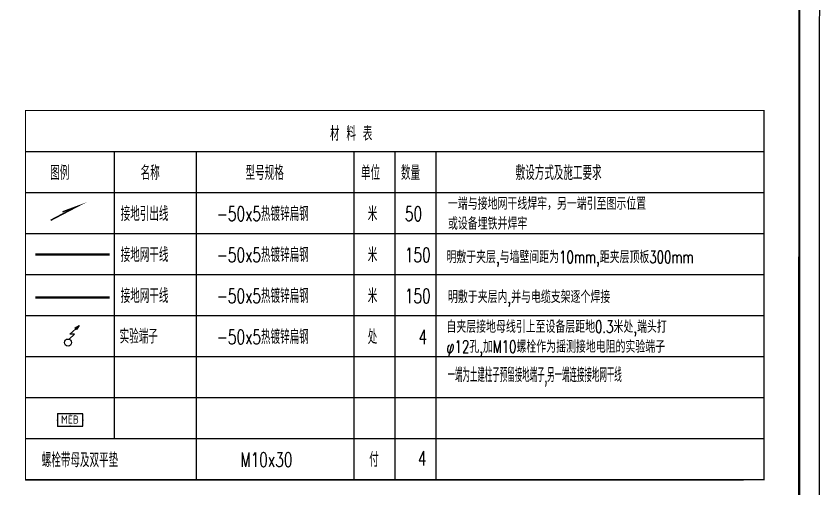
# Model space of a CAD drawing. Extents: x 115799 to 952918, y -190076 to 200966.
# Drawn here: x 364796 to 384387, y -45241 to -33714 of the extents above; entities that cross this region are included whole.
import ezdxf
from ezdxf.enums import TextEntityAlignment as Align

# ---------------------------------------------------------------- set-up
doc = ezdxf.new("R2010")
doc.units = 0
doc.header["$LTSCALE"] = 1000
doc.header["$MEASUREMENT"] = 0
for name, pattern in [('CENTER', [2, 1.25, -0.25, 0.25, -0.25]), ('DASHED2', [9.525, 6.35, -3.175]), ('DIVIDE', [1.25, 0.5, -0.25, 0, -0.25, 0, -0.25])]:
    doc.linetypes.add(name, pattern=pattern)
for name, color, linetype in [('00-图签', 7, 'Continuous'), ('_TCH_MASK', 7, 'Continuous'), ('EQUIP-动力', 80, 'Continuous'), ('GRD', 12, 'Continuous'), ('接地', 4, 'Continuous')]:
    doc.layers.add(name, color=color, linetype=linetype)
doc.layers.add('biaozhu', color=7, linetype='Continuous', lineweight=13)
doc.styles.add('_TEL_ATTDEF', font='GBENOR', dxfattribs={"width": 0.8, "height": 3, "bigfont": 'GBCBIG'})
doc.styles.add('_TEL_DIM', font='SIMPLEX.shx', dxfattribs={"width": 0.8, "height": 3.5, "bigfont": 'jd.shx'})
doc.styles.add('长仿宋', font='complex.shx', dxfattribs={"width": 0.7, "bigfont": 'jd.shx'})

# ---------------------------------------------------------------- blocks, each defined once
blk = doc.blocks.new('试验端子')
at = {"layer": 'GRD', "linetype": 'Continuous', "ltscale": 1000}
h = blk.add_hatch(dxfattribs=at)
h.set_pattern_fill('ANSI32', angle=210.1836, style=0)
h.set_pattern_definition([(255.183623, (268201.1554, 119654.09475), (0.3625313754, -0.095895786), []), (255.183623, (268201.0026, 119654.00587), (0.3625313754, -0.095895786), [])])
h.paths.add_polyline_path([(271933, 102404), (271969, 102369), (272031, 102461)])
at = {"layer": 'GRD', "color": 7, "linetype": 'Continuous', "ltscale": 1000}
for p, q in [((271802, 102251), (271951, 102386)), ((271933, 102404), (272031, 102461)), ((271969, 102369), (271933, 102404)), ((272031, 102461), (271969, 102369)), ((271789, 102129), (271918, 102251))]:
    blk.add_line(p, q, dxfattribs=at)
at = {"layer": 'GRD', "color": 7, "linetype": 'CENTER', "ltscale": 1000}
blk.add_line((271918, 102251), (271802, 102251), dxfattribs=at)
at = {"layer": 'GRD', "color": 7, "linetype": 'Continuous', "ltscale": 1000}
blk.add_circle((271758, 102048), 87, dxfattribs=at)
blk = doc.blocks.new('$equip$00003088')
for p, q in [((-0.618, 0.6), (-0.618, 0)), ((0.618, 0.6), (-0.618, 0.6)), ((0.618, 0), (0.618, 0.6)), ((-0.618, 0), (0.618, 0))]:
    blk.add_line(p, q)
at = {"const_width": 0.04}
blk.add_lwpolyline([(-0.618, 0.6), (0.618, 0.6), (0.618, 0), (-0.618, 0), (-0.618, 0.6), (0.618, 0.6)], dxfattribs=at)
for p in [(0, 0.6), (-0.618, 0.3), (0, 0), (0.618, 0.3)]:
    blk.add_point(p)
at = {"color": 7, "style": '_TEL_DIM'}
blk.add_attdef('$TEXT$', text='', height=0.4, dxfattribs=at).set_placement((-0.006, 0.324), align=Align.MIDDLE_CENTER)
at = {"color": 7, "style": '_TEL_DIM', "flags": 1}
for tag in ['A', 'REMARK']:
    blk.add_attdef(tag, text='', height=0.00002, dxfattribs=at).set_placement((0, 0), align=Align.MIDDLE_CENTER)

msp = doc.modelspace()

# ---------------------------------------------------------------- linework, layer by layer
at = {"layer": '00-图签'}
msp.add_lwpolyline([(354679, -54739.5), (384379, -54739.5), (384387.3, -12689.5), (354687.3, -12689.5)], close=True, dxfattribs=at)
at = {"layer": '00-图签', "const_width": 50}
msp.add_lwpolyline([(355179, -54239.5), (383879, -54239.5), (383887.3, -13939.5), (355187.3, -13939.5)], close=True, dxfattribs=at)
at = {"layer": '接地', "color": 0}
for p, q in [((367184.3, -37016), (367184.3, -44016)), ((369184.3, -37016), (369184.3, -45016)), ((373025, -37016), (373025, -45016)), ((374025, -37016), (374025, -45016)), ((375025, -37016), (375025, -45016))]:
    msp.add_line(p, q, dxfattribs=at)
at = {"layer": '接地', "const_width": 30}
msp.add_lwpolyline([(365025, -36016), (365025, -45016), (383025, -45016), (383025, -36016), (365025, -36016)], dxfattribs=at)
at = {"layer": '接地', "color": 0}
for points in [[(365025, -37016), (383025, -37016)], [(365025, -38016), (383025, -38016)], [(365025, -39016), (383025, -39016)], [(365025, -40016), (383025, -40016)], [(365025, -41016), (383025, -41016)], [(365025, -41016), (383025, -41016)], [(365025, -42016), (383025, -42016)], [(365025, -43016), (383025, -43016)], [(365025, -44016), (383025, -44016)]]:
    msp.add_lwpolyline(points, dxfattribs=at)
at = {"layer": '接地', "color": 4, "linetype": 'Continuous', "ltscale": 1000, "const_width": 36}
msp.add_lwpolyline([(365637.1, -38693.8), (366267.8, -38363.1), (365929.1, -38487.6)], dxfattribs=at)
at = {"layer": '接地', "color": 4, "linetype": 'DIVIDE', "const_width": 60}
msp.add_lwpolyline([(365266, -39527.2), (367074.2, -39527.2)], dxfattribs=at)
at = {"layer": '接地', "color": 4, "linetype": 'DASHED2', "ltscale": 0.08, "const_width": 60}
msp.add_lwpolyline([(365266, -40573.7), (367074.2, -40573.7)], dxfattribs=at)
at = {"layer": '接地'}
msp.add_lwpolyline([(365025, -45016), (382525, -45016)], dxfattribs=at)

# ---------------------------------------------------------------- block references
at = {"layer": 'biaozhu', "color": 0}
msp.add_blockref('试验端子', (94303.4, -143722.1), dxfattribs=at)
at = {"layer": 'EQUIP-动力'}
ref = msp.add_blockref('$equip$00003088', (366111.7, -43711.8), dxfattribs=dict(at, xscale=500, yscale=500, zscale=500))
ref.add_attrib('$TEXT$', 'MEB', dxfattribs={"layer": '0', "color": 7, "height": 200, "style": '_TEL_ATTDEF'}).set_placement((366108.9, -43549.8), align=Align.MIDDLE_CENTER)

# ---------------------------------------------------------------- texts
at = {"layer": '_TCH_MASK', "color": 0, "linetype": 'Continuous', "ltscale": 1000, "style": '长仿宋', "width": 0.4}
msp.add_text('一端为土建柱子预留接地端子,另一端连接接地网干线', height=350, dxfattribs=at).set_placement((375311.2, -42637.5))
at = {"layer": '接地', "color": 7, "linetype": 'Continuous', "style": '长仿宋', "width": 0.7}
for s, height, p in [(' 材 料 表', 350, (372278.6, -36754.5)), ('图例', 350, (365628.2, -37710.1)), ('名称', 350, (367832.4, -37710.1)), ('型号规格', 350, (370389, -37710.1)), ('单位', 350, (373202.5, -37710.1)), ('数量', 350, (374176.4, -37710.1)), ('敷设方式及施工要求', 350, (376971.8, -37710.1)), ('一端与接地网干线焊牢，另一端引至图示位置', 300, (375322.2, -38436.7)), ('接地引出线', 350, (367345.5, -38710.1)), ('-50x5热镀锌扁钢', 350, (369683.8, -38710.1)), ('米', 350, (373366.7, -38710.1)), ('50', 350, (374271, -38710.1)), ('或设备埋铁并焊牢', 300, (375322.2, -38922.8)), ('接地网干线', 350, (367345.5, -39710.1)), ('-50x5热镀锌扁钢', 350, (369683.8, -39710.1)), ('米', 350, (373366.7, -39710.1)), ('150', 350, (374271, -39710.1)), ('明敷于夹层,与墙壁间距为10mm,距夹层顶板300mm', 300, (375283.8, -39738)), ('接地网干线', 350, (367345.5, -40710.1)), ('-50x5热镀锌扁钢', 350, (369683.8, -40710.1)), ('米', 350, (373366.7, -40710.1)), ('150', 350, (374271, -40710.1)), ('明敷于夹层内,并与电缆支架逐个焊接', 300, (375322.2, -40710.1)), ('自夹层接地母线引上至设备层距地0.3米处,端头打', 300, (375284.2, -41436.7)), ('实验端子', 350, (367319.7, -41696.8)), ('-50x5热镀锌扁钢', 350, (369683.8, -41710.1)), ('处', 350, (373366.7, -41710.1)), ('4', 350, (374605.4, -41710.1)), ('φ12孔,加M10螺栓作为摇测接地电阻的实验端子', 300, (375284.2, -41922.8)), ('螺栓带母及双平垫', 350, (365422.7, -44711.7)), ('M10x30', 350, (370260.5, -44702.9)), ('付', 350, (373401.4, -44699.5)), ('4', 350, (374586.8, -44670.7))]:
    msp.add_text(s, height=height, dxfattribs=at).set_placement(p)

doc.saveas('drawing.dxf')
